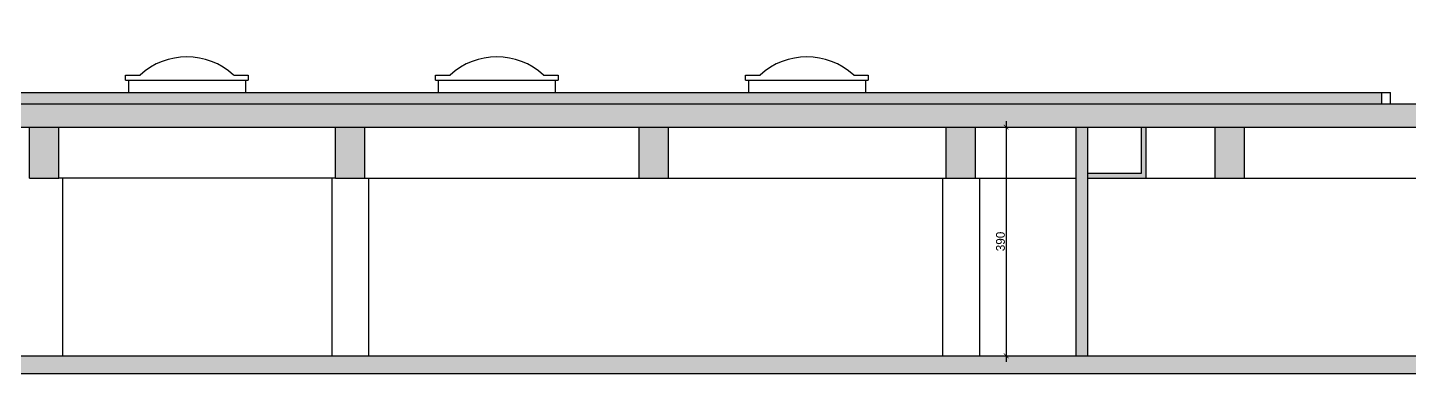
# Model space of a CAD drawing. Header units: millimetres. Extents: x 515 to 43442, y -1882 to 9936.
# Drawn here: x 34966 to 37328, y 5338 to 5929 of the extents above; entities that cross this region are included whole.
import ezdxf

# ---------------------------------------------------------------- set-up
doc = ezdxf.new("R2010")
doc.units = ezdxf.units.MM
doc.layers.get('Defpoints').update_dxf_attribs({"color": 31})
for name, color, linetype in [('CAMP murantico', 161, 'Continuous'), ('INF', 8, 'Continuous'), ('Interni S', 2, 'Continuous'), ('Q_100_ESECUTIVO', 3, 'Continuous'), ('SEZ', 170, 'Continuous')]:
    doc.layers.add(name, color=color, linetype=linetype)
doc.layers.add('CAMP sez', color=9, linetype='Continuous', lineweight=15, true_color=0xbdbdbd)
doc.styles.add('T_ESE_q100', font='bahnschrift.ttf', dxfattribs={"height": 15})
doc.dimstyles.new('Quote al 100 arrotondate', dxfattribs={"dimscale": 0, "dimtxt": 15, "dimasz": 8, "dimexe": 10, "dimexo": 10, "dimgap": 2, "dimtad": 1, "dimdec": 0, "dimrnd": 5, "dimzin": 0, "dimdsep": 46, "dimtxsty": 'T_ESE_q100', "dimblk": 'ARCHTICK', "dimcen": 0.09, "dimdle": 10, "dimadec": 0, "dimazin": 0, "dimtfac": 1, "dimtdec": 0, "dimtofl": 0, "dimtmove": 2, "dimatfit": 3, "dimldrblk": 'ARCHTICK', "dimfxl": 10, "dimfxlon": 1, "dimtolj": 1, "dimtzin": 0, "dimlwd": -1, "dimlwe": -1, "dimarcsym": 0})

# ---------------------------------------------------------------- blocks, each defined once
blk = doc.blocks.new('_ArchTick')
at = {"color": 0, "linetype": 'ByBlock', "const_width": 0.15}
blk.add_lwpolyline([(-0.5, -0.5), (0.5, 0.5)], dxfattribs=at)
blk = doc.blocks.new('*D66')
at = {"layer": 'Defpoints', "color": 0, "transparency": 16777216}
for p in [(36586.3, 5759.4), (36586.3, 5368.4), (36638.6, 5368.4)]:
    blk.add_point(p, dxfattribs=at)
at = {"layer": 'Q_100_ESECUTIVO', "color": 0, "transparency": 16777216}
for p, q in [((36638.6, 5769.4), (36638.6, 5358.4)), ((36628.6, 5759.4), (36648.6, 5759.4)), ((36628.6, 5368.4), (36648.6, 5368.4))]:
    blk.add_line(p, q, dxfattribs=at)
at = {"layer": 'Q_100_ESECUTIVO', "color": 0, "transparency": 16777216, "xscale": 8, "yscale": 8, "zscale": 8}
for p, rotation in [((36638.6, 5759.4), 90), ((36638.6, 5368.4), 270)]:
    blk.add_blockref('_ArchTick', p, dxfattribs=dict(at, rotation=rotation))
at = {"layer": 'Q_100_ESECUTIVO', "color": 0, "transparency": 16777216, "insert": (36628.9, 5563.9), "char_height": 15, "attachment_point": 5, "rotation": 90, "style": 'T_ESE_q100'}
blk.add_mtext('\\A1;390', dxfattribs=at)

msp = doc.modelspace()

# ---------------------------------------------------------------- hatches: boundary and pattern name
at = {"layer": 'CAMP murantico'}
h = msp.add_hatch(dxfattribs=at)
h.set_pattern_fill('EARTH', color=256, scale=0.8, angle=45)
h.set_pattern_definition([(45, (42580.738, 1641.5456), (0, 7.184205), [5.08, -5.08]), (45, (42579.391, 1642.8927), (0, 7.184205), [5.08, -5.08]), (45, (42578.044, 1644.2397), (0, 7.184205), [5.08, -5.08]), (135, (42578.044, 1645.1377), (-7.184205, 0), [5.08, -5.08]), (135, (42579.391, 1646.485), (-7.184205, 0), [5.08, -5.08]), (135, (42580.738, 1647.832), (-7.184205, 0), [5.08, -5.08])])
h.paths.add_polyline_path([(37280.8, 5818.4), (33425.6, 5818.4), (33425.6, 5799.4), (37280.8, 5799.4)])
at = {"layer": 'CAMP sez'}
h = msp.add_hatch(color=256, dxfattribs=at)
h.dxf.hatch_style = 1
h.paths.add_polyline_path([(36877.8, 5759.4), (36869.8, 5759.4), (36869.8, 5680.4), (36777.8, 5680.4), (36777.8, 5672.4), (36877.8, 5672.4)], flags=17)
h.paths.add_polyline_path([(38042.8, 5447.4), (38037.8, 5447.4), (38037.8, 5368.4), (38042.8, 5368.4)], flags=17)
h.paths.add_polyline_path([(36777.8, 5759.4), (36757.8, 5759.4), (36757.8, 5368.4), (36777.8, 5368.4)])
h.paths.add_polyline_path([(38037.8, 5759.4), (38037.8, 5771.4), (38905.2, 5771.4), (38908.5, 5746.3), (38923.4, 5748.3), (38899.7, 5929.4), (38884.6, 5929.4), (38901.5, 5799.4), (33425.6, 5799.4), (33425.6, 5818.4), (33389.4, 5818.4), (33389.4, 5643.4), (33425.6, 5643.4), (33425.6, 5759.4)])
h.paths.add_polyline_path([(33219.9, 5759.4), (33219.9, 5368.4), (33254.5, 5368.4), (33254.5, 5818.4), (33169.9, 5818.4), (33169.9, 5759.4)])
h.paths.add_polyline_path([(38656.8, 5338.4), (38656.8, 5447.4), (39001.8, 5447.4), (39001.8, 5460.4), (38901.8, 5460.4), (38901.8, 5474.4), (38037.8, 5474.4), (38037.8, 5447.4), (38636.8, 5447.4), (38636.8, 5368.4), (33169.9, 5368.4), (33169.9, 5338.4)])
h.paths.add_polyline_path([(34969.3, 5672.4), (35019.3, 5672.4), (35019.3, 5759.4), (34969.3, 5759.4)], flags=17)
h.paths.add_polyline_path([(35542.3, 5759.4), (35492.3, 5759.4), (35492.3, 5672.4), (35542.3, 5672.4)], flags=17)
h.paths.add_polyline_path([(36061.3, 5759.4), (36011.3, 5759.4), (36011.3, 5672.4), (36061.3, 5672.4)], flags=17)
h.paths.add_polyline_path([(36995.8, 5759.4), (36995.8, 5672.4), (37045.8, 5672.4), (37045.8, 5759.4)], flags=17)
h.paths.add_polyline_path([(36586.3, 5759.4), (36536.3, 5759.4), (36536.3, 5672.4), (36586.3, 5672.4)], flags=17)
h.paths.add_polyline_path([(37509.8, 5759.4), (37459.8, 5759.4), (37459.8, 5719.4), (37509.8, 5719.4)], flags=16)
h.paths.add_polyline_path([(37509.8, 5799.4), (37509.8, 5929.4), (37459.8, 5929.4), (37459.8, 5799.4)], flags=16)
h.paths.add_polyline_path([(38102.8, 5929.4), (38037.8, 5929.4), (38037.8, 5799.4), (38102.8, 5799.4)], flags=17)
h.paths.add_polyline_path([(38656.8, 5929.4), (38599.8, 5929.4), (38599.8, 5799.4), (38656.8, 5799.4)], flags=17)
h.paths.add_polyline_path([(38137.8, 5718.4), (38037.8, 5718.4), (38037.8, 5679.4), (37467.8, 5679.4), (37467.8, 5719.4), (37459.8, 5719.4), (37459.8, 5672.4), (38047.8, 5672.4), (38047.8, 5713.4), (38142.8, 5713.4), (38142.8, 5771.4), (38137.8, 5771.4)], flags=17)

# ---------------------------------------------------------------- linework, layer by layer
at = {"layer": 'CAMP murantico'}
msp.add_line((33425.6, 5818.4), (37280.8, 5818.4), dxfattribs=at)
at = {"layer": 'INF'}
for p, q in [((35025.8, 5672.4), (35025.8, 5368.4)), ((35485.8, 5672.4), (35485.8, 5368.4)), ((35542.3, 5672.4), (36011.3, 5672.4)), ((35548.8, 5672.4), (35548.8, 5368.4)), ((36061.3, 5672.4), (36536.3, 5672.4)), ((36529.8, 5672.4), (36529.8, 5368.4)), ((36586.3, 5672.4), (36757.8, 5672.4)), ((36592.8, 5672.4), (36592.8, 5368.4)), ((36877.8, 5672.4), (36995.8, 5672.4)), ((37045.8, 5672.4), (37459.8, 5672.4))]:
    msp.add_line(p, q, dxfattribs=at)
at = {"layer": 'Interni S'}
for p, q in [((35133.2, 5848.4), (35158.2, 5848.4)), ((35133.2, 5839.4), (35133.2, 5848.4)), ((35133.2, 5839.4), (35343.2, 5839.4)), ((35138.2, 5839.4), (35138.2, 5818.4)), ((35318.2, 5848.4), (35343.2, 5848.4)), ((35338.2, 5839.4), (35338.2, 5818.4)), ((35343.2, 5848.4), (35343.2, 5839.4)), ((35663, 5848.4), (35688, 5848.4)), ((35663, 5839.4), (35663, 5848.4)), ((35663, 5839.4), (35873, 5839.4)), ((35668, 5839.4), (35668, 5818.4)), ((35848, 5848.4), (35873, 5848.4)), ((35868, 5839.4), (35868, 5818.4)), ((35873, 5848.4), (35873, 5839.4)), ((36193, 5848.4), (36218, 5848.4)), ((36193, 5839.4), (36193, 5848.4)), ((36193, 5839.4), (36403, 5839.4)), ((36198, 5839.4), (36198, 5818.4)), ((36378, 5848.4), (36403, 5848.4)), ((36398, 5839.4), (36398, 5818.4)), ((36403, 5848.4), (36403, 5839.4)), ((35492.3, 5672.4), (35019.3, 5672.4))]:
    msp.add_line(p, q, dxfattribs=at)
for centre in [(35238.2, 5760.7), (35768, 5760.7), (36298, 5760.7)]:
    msp.add_arc(centre, 118.7, 47.6373, 132.3627, dxfattribs=at)
at = {"layer": 'SEZ'}
for p, q in [((37280.8, 5799.4), (37280.8, 5818.4)), ((37280.8, 5818.4), (37295.8, 5818.4)), ((37295.8, 5799.4), (37295.8, 5818.4)), ((33425.6, 5799.4), (38901.5, 5799.4)), ((33425.6, 5759.4), (38037.8, 5759.4)), ((34969.3, 5672.4), (34969.3, 5759.4)), ((35019.3, 5672.4), (35019.3, 5759.4)), ((35492.3, 5672.4), (35492.3, 5759.4)), ((35542.3, 5672.4), (35542.3, 5759.4)), ((36011.3, 5672.4), (36011.3, 5759.4)), ((36061.3, 5672.4), (36061.3, 5759.4)), ((36536.3, 5672.4), (36536.3, 5759.4)), ((36586.3, 5672.4), (36586.3, 5759.4)), ((36757.8, 5759.4), (36757.8, 5368.4)), ((36777.8, 5759.4), (36777.8, 5368.4)), ((36869.8, 5680.4), (36869.8, 5759.4)), ((36877.8, 5672.4), (36877.8, 5759.4)), ((36995.8, 5672.4), (36995.8, 5759.4)), ((37045.8, 5672.4), (37045.8, 5759.4)), ((34969.3, 5672.4), (35019.3, 5672.4)), ((35492.3, 5672.4), (35542.3, 5672.4)), ((36011.3, 5672.4), (36061.3, 5672.4)), ((36536.3, 5672.4), (36586.3, 5672.4)), ((36777.8, 5680.4), (36869.8, 5680.4)), ((36777.8, 5672.4), (36877.8, 5672.4)), ((36995.8, 5672.4), (37045.8, 5672.4)), ((33169.9, 5368.4), (38636.8, 5368.4)), ((33169.9, 5338.4), (38656.8, 5338.4))]:
    msp.add_line(p, q, dxfattribs=at)

# ---------------------------------------------------------------- dimensions: what is measured, and where the dimension line sits
at = {"layer": 'Q_100_ESECUTIVO', "transparency": 33554687}
dim = msp.add_linear_dim(base=(36638.6, 5368.4), p1=(36586.3, 5759.4), p2=(36586.3, 5368.4), angle=90, dimstyle='Quote al 100 arrotondate', override={"dimscale": 1}, dxfattribs=at)
dim.commit()
dim.dimension.update_dxf_attribs({"geometry": '*D66', "text_midpoint": (36628.9, 5563.9)})

doc.saveas('drawing.dxf')
